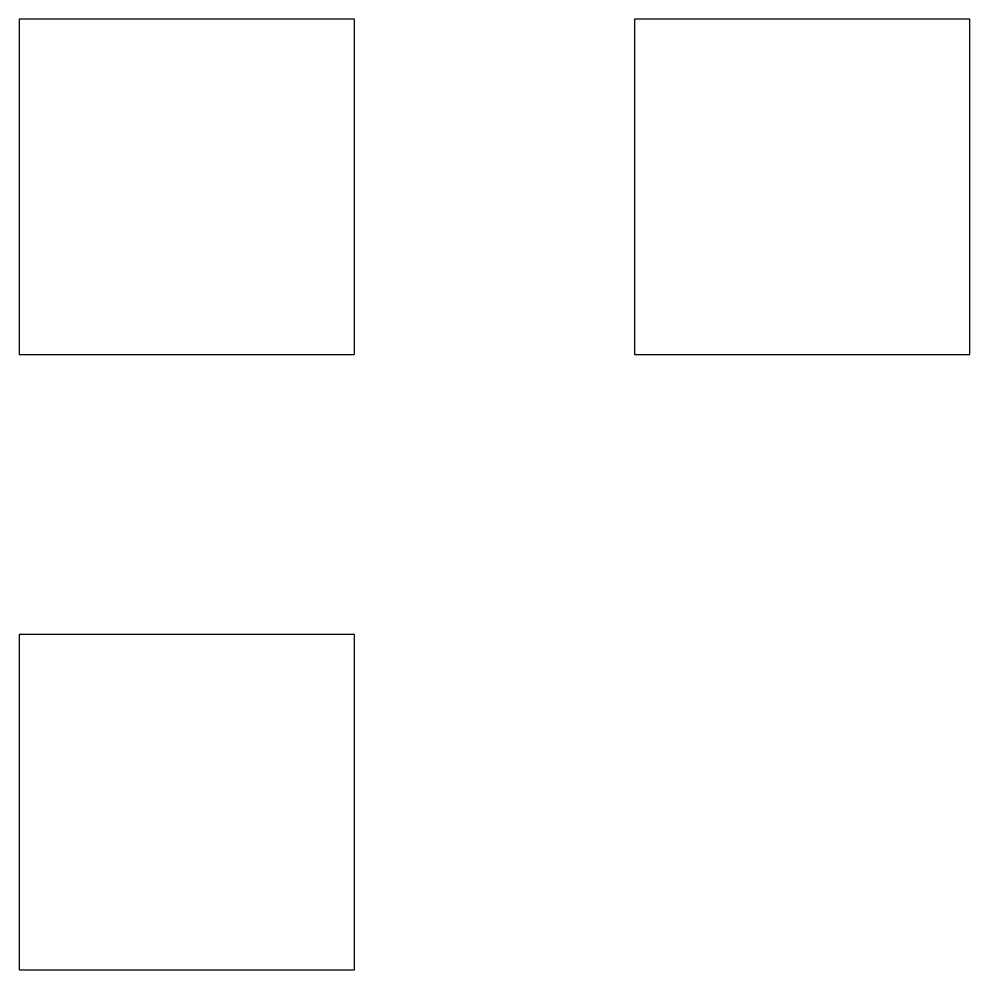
# Model space of a CAD drawing. Header units: millimetres. Extents: x 2600.6 to 2634.6, y 1766.8 to 1800.8.
import ezdxf

# ---------------------------------------------------------------- set-up
doc = ezdxf.new("R2010")
doc.units = ezdxf.units.MM

msp = doc.modelspace()

# ---------------------------------------------------------------- linework, layer by layer
for p, q in [((2600.626, 1800.797), (2600.626, 1788.797)), ((2612.626, 1800.797), (2600.626, 1800.797)), ((2612.626, 1788.797), (2612.626, 1800.797)), ((2600.626, 1788.797), (2612.626, 1788.797))]:
    msp.add_line(p, q)
for points in [[(2600.626, 1800.797), (2600.626, 1788.797), (2612.626, 1788.797), (2612.626, 1800.797), (2600.626, 1800.797)], [(2622.626, 1800.797), (2622.626, 1788.797), (2634.626, 1788.797), (2634.626, 1800.797), (2622.626, 1800.797)], [(2600.626, 1778.797), (2600.626, 1766.797), (2612.626, 1766.797), (2612.626, 1778.797), (2600.626, 1778.797)]]:
    msp.add_lwpolyline(points)

doc.saveas('drawing.dxf')
